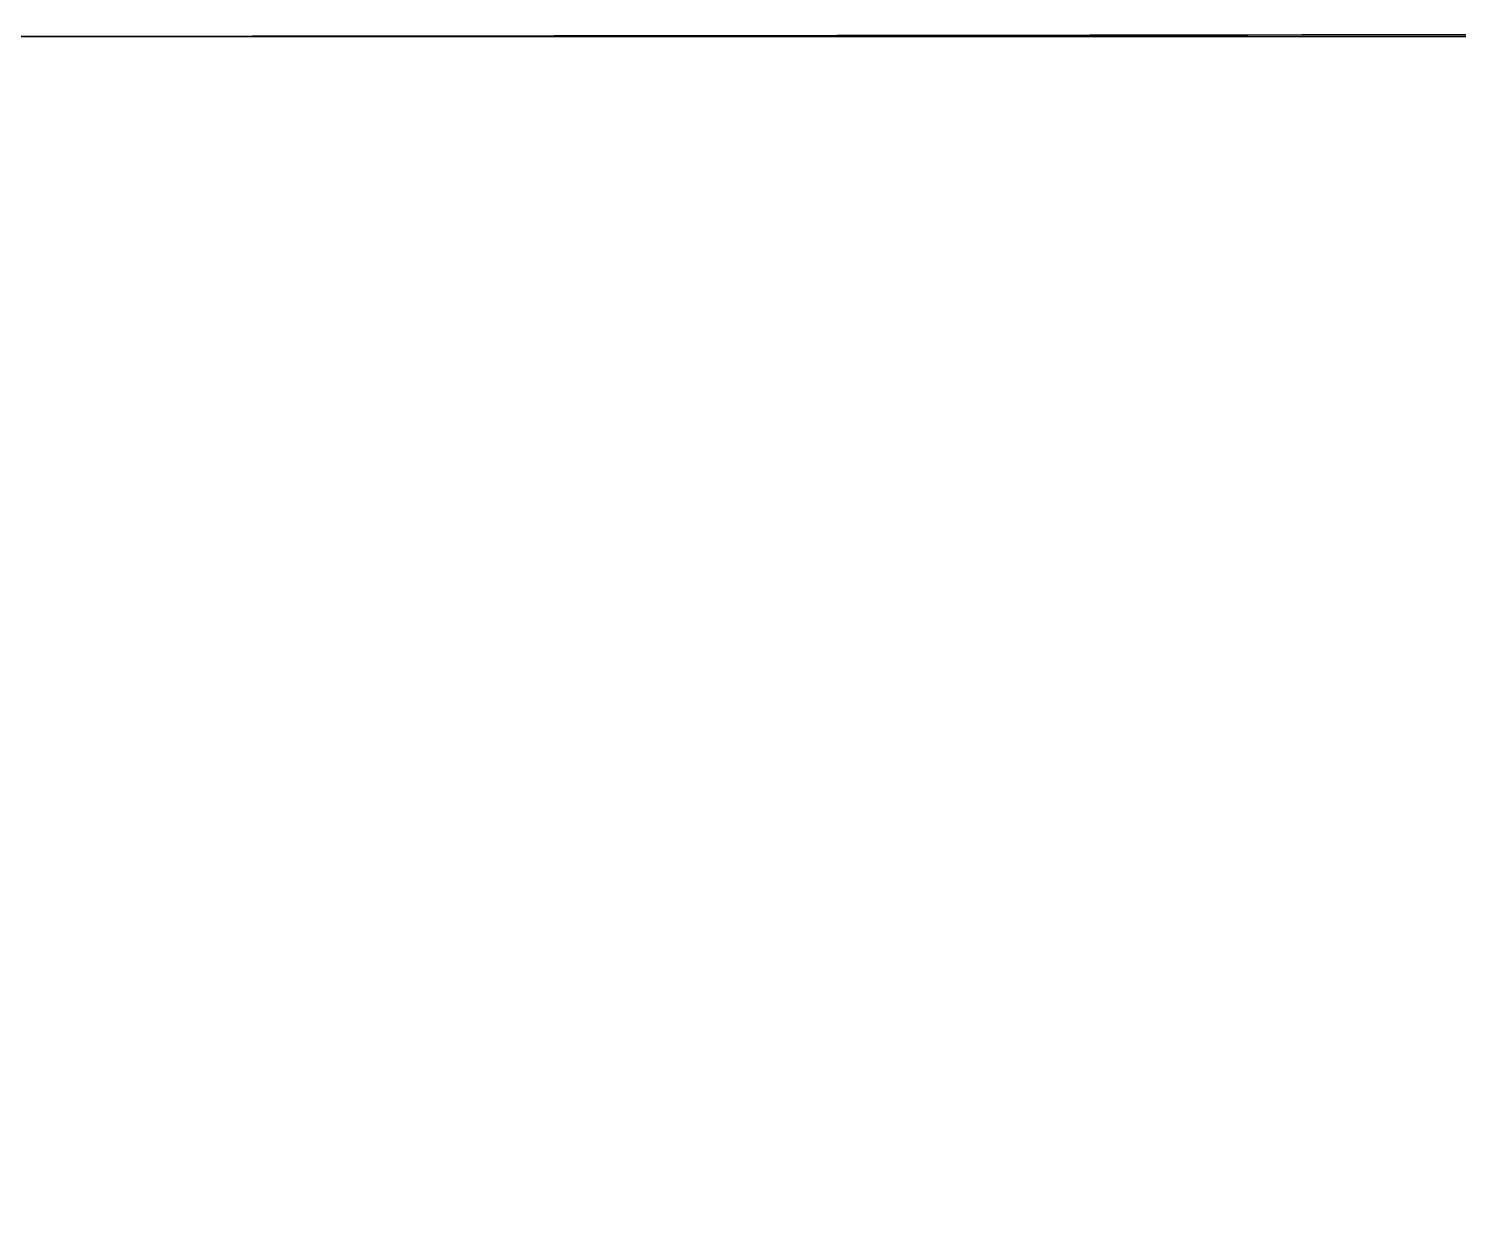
# Model space of a CAD drawing. Header units: millimetres. Extents: x 0 to 1845, y -1231 to 1016.
# Drawn here: x 60.079539 to 60.083318, y 413.671842 to 413.675002 of the extents above; entities that cross this region are included whole.
import ezdxf

# ---------------------------------------------------------------- set-up
doc = ezdxf.new("R2010")
doc.units = ezdxf.units.MM
doc.layers.add('Blocks', color=7, linetype='Continuous')
doc.layers.add('Blocks$Inner', color=7, linetype='Continuous', lineweight=25, true_color=0x007f00)
doc.layers.add('Blocks$Outline', color=7, linetype='Continuous', lineweight=35, true_color=0xff3f3f)

# ---------------------------------------------------------------- blocks, each defined once
blk = doc.blocks.new('Falcon Lounge Chair Front')
at = {"layer": 'Blocks$Inner'}
blk.add_rational_spline([(44.184616, 413.6749806), (44.184616, 413.6749806), (46.911773, 413.6749806), (49.6389299, 413.6749806), (53.4957123, 413.6749806), (57.3524946, 413.6749806), (60.0796516, 413.6749806)], [0.853553390593, 0.853553390593, 1, 0.853553390593, 0.853553390593, 0.853553390593, 1], degree=2, knots=[30.071005, 30.071005, 30.071005, 37.78457, 37.78457, 45.498134, 45.498134, 53.211699, 53.211699, 53.211699], dxfattribs=at)
blk.add_open_spline([(60.0796516, 413.6749806), (87.5091332, 413.6749806)], degree=1, dxfattribs=at)
at = {"layer": 'Blocks$Outline'}
for points, weights, knots in [([(59.664049, 413.6749806), (59.877841, 413.6749806), (60.0796516, 413.6749806), (60.103191, 413.6749806), (60.1267363, 413.6753502)], [0.975998762124, 0.987462723719, 1, 0.995424664926, 0.990992274036], [-8.373922, -8.373922, -8.373922, -7.7135628, -7.7135628, -7.7057522, -7.7057522, -7.7057522]), ([(24.271232, 413.6749806), (25.5091543, 396.6935919), (26.7470765, 379.7122033), (28.3540922, 357.6677187), (42.4219752, 347.9048486), (192.1363594, 244.0056277), (355.0105889, 193.3320405), (371.6659698, 188.1502024), (371.6659698, 164.0326804), (371.6659698, 118.5318421), (371.6659698, 73.0310039), (371.6659698, 48.1727056), (354.3946364, 43.5534985), (238.7965678, 12.6368688), (121.1637592, 10.0357113), (121.1636394, 10.0357049)], [1, 1, 1, 0.874722035507, 1, 1.03419276712, 1.08505955812, 0.84567074191, 1.08505955812, 1.08505955812, 1.08505955812, 0.835503446028, 1.08505955812, 1.11484167877, 1.15388276942, 1.1538828106], [-0.112017, -0.112017, -0.112017, 0, 0, 40.474765, 40.474765, 509.909395, 509.909395, 550.536912, 550.536912, 550.835474, 550.835474, 592.352143, 592.352143, 924.267284, 924.267634, 924.267634, 924.267634]), ([(213.5171833, 274.8803579), (142.4167172, 311.0260373), (74.104497, 356.6762709), (63.2924743, 363.9014988), (62.0661365, 380.7239771), (60.8650928, 397.1994789), (59.664049, 413.6749806)], [0.963921349107, 0.980656120612, 1, 0.871120540027, 1, 1, 1], [-248.622726, -248.622726, -248.622726, -30.799006, -30.799006, 0, 0, 0.10868, 0.10868, 0.10868])]:
    blk.add_rational_spline(points, weights, degree=2, knots=knots, dxfattribs=at)

msp = doc.modelspace()

# ---------------------------------------------------------------- block references
at = {"layer": 'Blocks'}
msp.add_blockref('Falcon Lounge Chair Front', (0, 0), dxfattribs=at)

doc.saveas('drawing.dxf')
